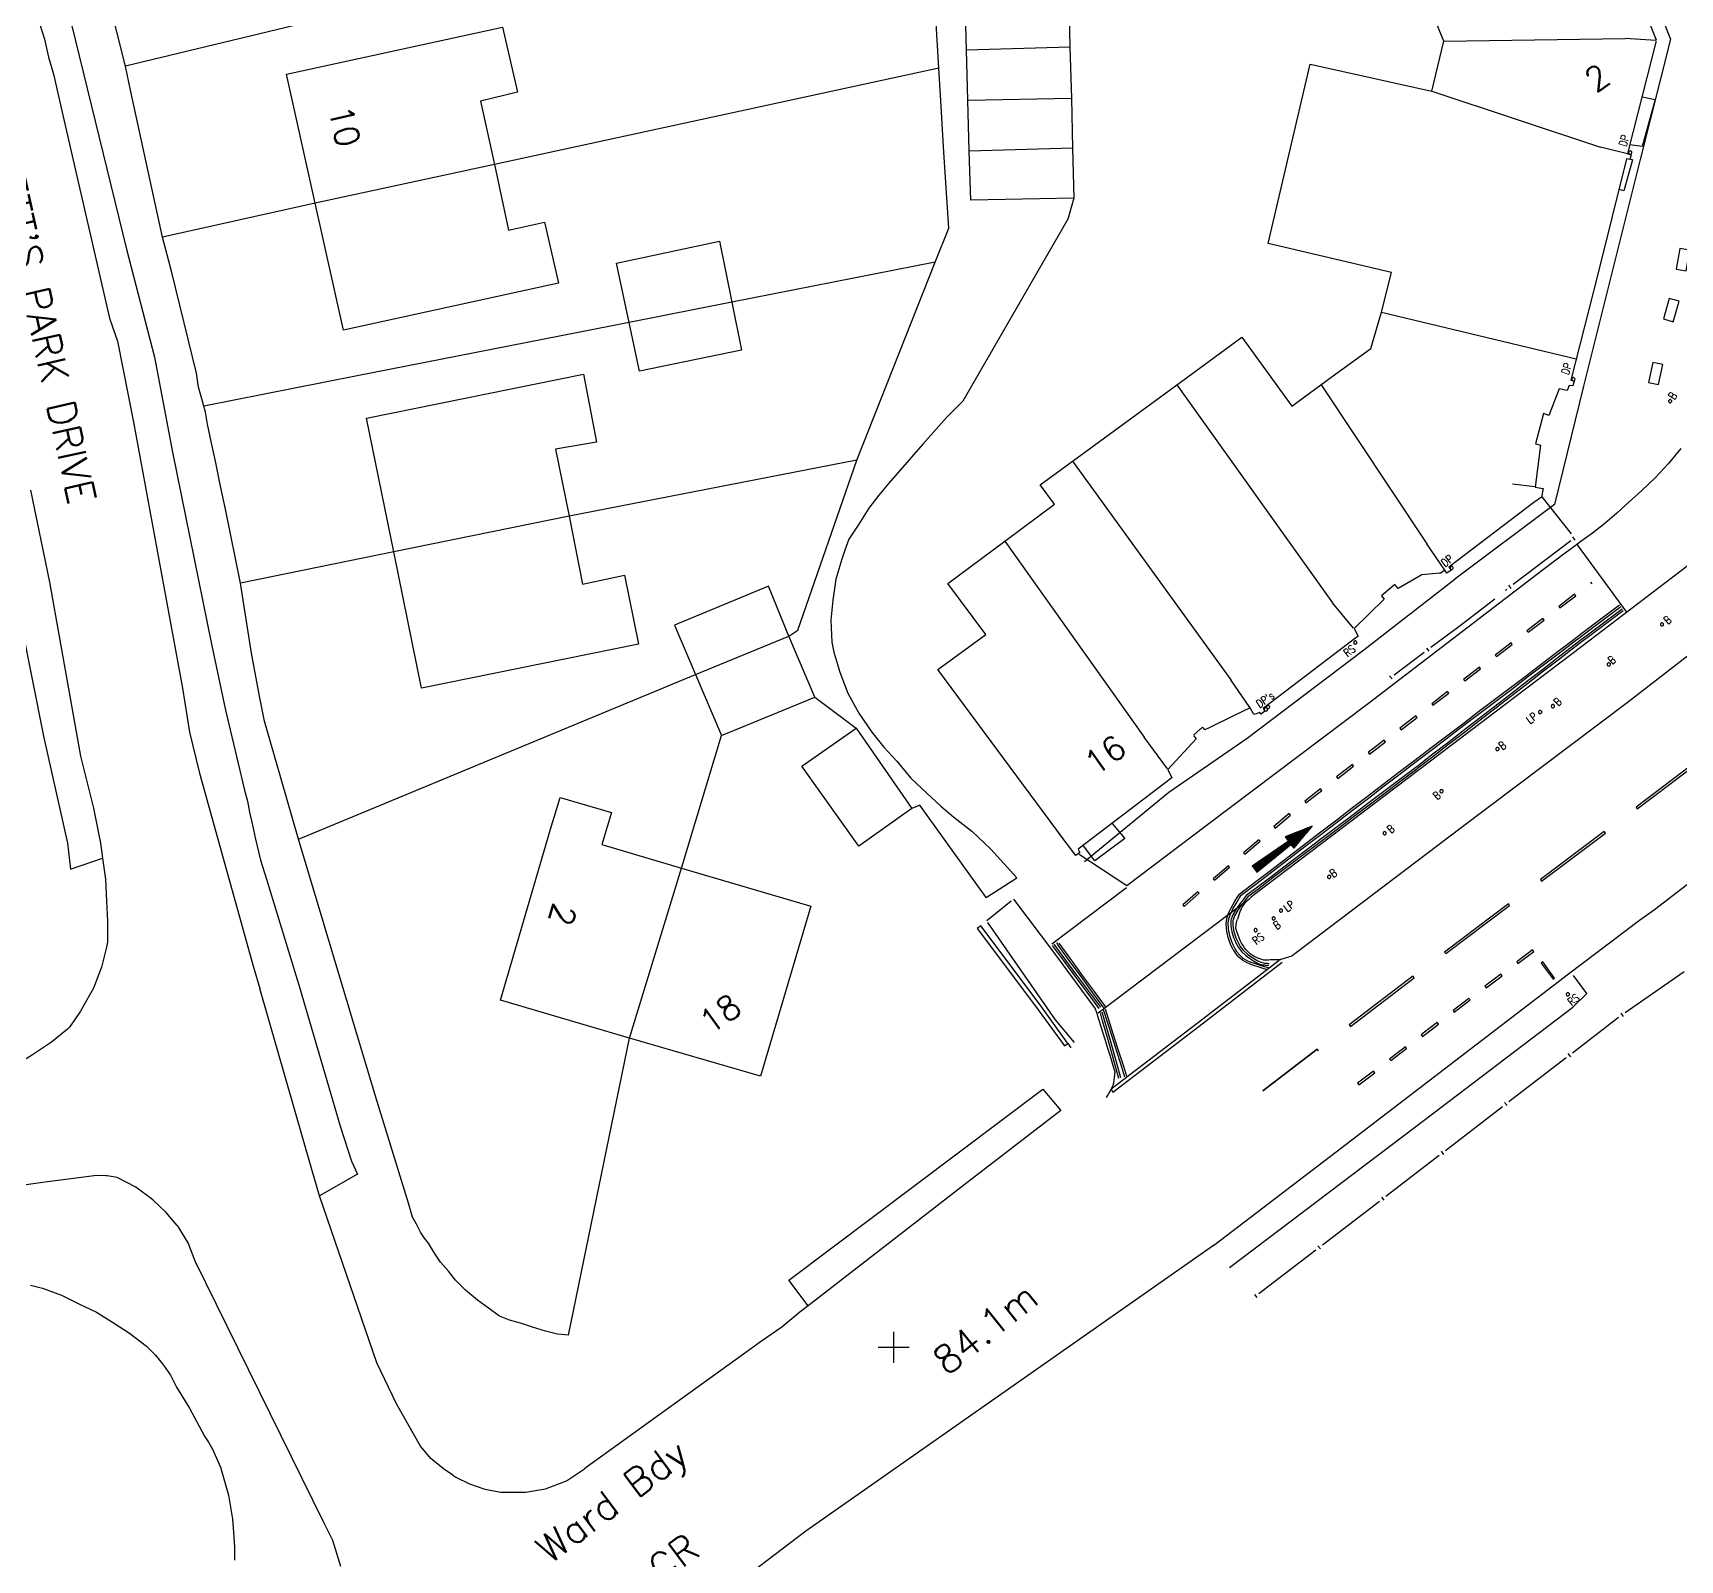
# Model space of a CAD drawing. Extents: x 427500 to 429848, y 434500 to 436505.
# Drawn here: x 427630.3 to 427712.6, y 436380.9 to 436457.3 of the extents above; entities that cross this region are included whole.
import ezdxf

# ---------------------------------------------------------------- set-up
doc = ezdxf.new("R2010")
doc.units = 0
doc.layers.get('0').update_dxf_attribs({"color": 222})
doc.layers.add('LPTIP_Ex_Base', color=8, linetype='Continuous')
doc.styles.add('MtXpl_Romans', font='romans__.ttf')
doc.styles.get("Standard").update_dxf_attribs({"font": 'romans.shx'})

# ---------------------------------------------------------------- blocks, each defined once
blk = doc.blocks.new('FENCE_UP')
at = {"color": 0, "linetype": 'ByBlock', "flags": 128}
blk.add_lwpolyline([(0, 0.5), (0, -0.5)], dxfattribs=at)
blk = doc.blocks.new('CIRCL')
at = {"color": 0, "linetype": 'ByBlock', "flags": 128}
for points in [[(0.5, 0), (0.475, 0.154), (0.404, 0.293), (0.293, 0.404), (0.154, 0.475), (0, 0.5), (-0.154, 0.475), (-0.293, 0.404), (-0.404, 0.293), (-0.475, 0.154), (-0.5, 0), (-0.475, -0.154), (-0.404, -0.293), (-0.293, -0.404), (-0.154, -0.475), (0, -0.5), (0.154, -0.475), (0.293, -0.404), (0.404, -0.293), (0.475, -0.154)], [(0.5, 0), (0.475, -0.154)]]:
    blk.add_lwpolyline(points, dxfattribs=at)
blk = doc.blocks.new('MH_ARROW_3')
at = {"color": 0, "linetype": 'ByBlock', "flags": 128}
for points in [[(-0.112, 0.0705), (-0.5, 0.0027)], [(0.5, 0.0027), (-0.5, 0.0027)], [(-0.5, 0.0027), (-0.112, -0.0705)], [(0.5, 0.0002), (-0.4868, 0.0002)], [(0.5, 0.0052), (-0.4858, 0.0052)], [(0.5, 0.0077), (-0.4715, 0.0077)], [(0.5, 0.0102), (-0.4572, 0.0102)], [(0.5, 0.0127), (-0.4429, 0.0127)], [(0.5, 0.0152), (-0.4286, 0.0152)], [(0.5, 0.0177), (-0.4143, 0.0177)], [(0.5, 0.0202), (-0.4, 0.0202)], [(-0.112, 0.0227), (-0.3857, 0.0227)], [(-0.112, 0.0252), (-0.3714, 0.0252)], [(-0.112, 0.0276), (-0.3571, 0.0276)], [(-0.112, 0.0302), (-0.3428, 0.0302)], [(-0.112, 0.0327), (-0.3285, 0.0327)], [(-0.112, 0.0352), (-0.3142, 0.0352)], [(-0.112, 0.0377), (-0.2999, 0.0377)], [(-0.112, 0.0402), (-0.2857, 0.0402)], [(-0.112, 0.0427), (-0.2714, 0.0427)], [(-0.112, 0.0452), (-0.2571, 0.0452)], [(-0.112, 0.0477), (-0.2428, 0.0477)], [(-0.112, 0.0501), (-0.2285, 0.0501)], [(-0.112, 0.0527), (-0.2142, 0.0527)], [(-0.112, 0.0552), (-0.1999, 0.0552)], [(-0.112, 0.0577), (-0.1856, 0.0577)], [(-0.112, 0.0602), (-0.1713, 0.0602)], [(-0.112, 0.0627), (-0.157, 0.0627)], [(-0.112, 0.0651), (-0.1427, 0.0651)], [(-0.112, 0.0677), (-0.1284, 0.0677)], [(-0.112, 0.0702), (-0.1141, 0.0702)], [(-0.112, 0.0217), (-0.112, 0.0705)], [(0.5, 0.0404), (-0.112, 0.0217)], [(0.5, 0.0227), (-0.08, 0.0227)], [(0.5, 0.0252), (0.0018, 0.0252)], [(0.5, 0.0276), (0.0836, 0.0276)], [(0.5, 0.0302), (0.1655, 0.0302)], [(0.5, 0.0327), (0.2473, 0.0327)], [(0.5, 0.0352), (0.3291, 0.0352)], [(0.5, 0.0377), (0.4109, 0.0377)], [(0.5, 0.0402), (0.4927, 0.0402)], [(0.5, -0.0023), (-0.4735, -0.0023)], [(0.5, -0.0048), (-0.4603, -0.0048)], [(0.5, -0.0073), (-0.447, -0.0073)], [(0.5, -0.0099), (-0.4337, -0.0099)], [(0.5, -0.0124), (-0.4205, -0.0124)], [(0.5, -0.0148), (-0.4072, -0.0148)], [(0.5, -0.0173), (-0.3939, -0.0173)], [(-0.112, -0.0198), (-0.3807, -0.0198)], [(-0.112, -0.0223), (-0.3674, -0.0223)], [(-0.112, -0.0248), (-0.3542, -0.0248)], [(-0.112, -0.0274), (-0.3409, -0.0274)], [(-0.112, -0.0298), (-0.3276, -0.0298)], [(-0.112, -0.0323), (-0.3144, -0.0323)], [(-0.112, -0.0349), (-0.3011, -0.0349)], [(-0.112, -0.0373), (-0.2878, -0.0373)], [(-0.112, -0.0398), (-0.2746, -0.0398)], [(-0.112, -0.0423), (-0.2613, -0.0423)], [(-0.112, -0.0448), (-0.2481, -0.0448)], [(-0.112, -0.0473), (-0.2348, -0.0473)], [(-0.112, -0.0499), (-0.2215, -0.0499)], [(-0.112, -0.0523), (-0.2083, -0.0523)], [(-0.112, -0.0548), (-0.195, -0.0548)], [(-0.112, -0.0573), (-0.1817, -0.0573)], [(-0.112, -0.0598), (-0.1685, -0.0598)], [(-0.112, -0.0623), (-0.1552, -0.0623)], [(-0.112, -0.0648), (-0.142, -0.0648)], [(-0.112, -0.0673), (-0.1287, -0.0673)], [(-0.112, -0.0698), (-0.1154, -0.0698)], [(-0.112, -0.0174), (0.5, -0.0348)], [(-0.112, -0.0705), (-0.112, -0.0174)], [(0.5, -0.0198), (-0.0275, -0.0198)], [(0.5, -0.0223), (0.0605, -0.0223)], [(0.5, -0.0248), (0.1485, -0.0248)], [(0.5, -0.0274), (0.2364, -0.0274)], [(0.5, -0.0298), (0.3244, -0.0298)], [(0.5, -0.0323), (0.4124, -0.0323)]]:
    blk.add_lwpolyline(points, dxfattribs=at)

msp = doc.modelspace()

# ---------------------------------------------------------------- linework, layer by layer
at = {"layer": 'LPTIP_Ex_Base', "color": 251, "true_color": 0x636466}
for p, q in [((427634.9, 436455.6), (427632.75, 436464.2)), ((427655.02, 436460.46), (427634.9, 436455.6)), ((427700.8, 436456.85), (427699.71, 436459.48)), ((427632, 436458.5), (427634.95, 436446.45)), ((427675.5, 436456.36), (427675.36, 436458.86)), ((427676.94, 436456.4), (427676.87, 436458.9)), ((427682.05, 436459.05), (427682.11, 436456.55)), ((427630.5, 436458.05), (427630.85, 436456.95)), ((427642.95, 436455.2), (427653.75, 436457.55)), ((427653.75, 436457.55), (427654.5, 436454.3)), ((427630.85, 436456.95), (427631.05, 436456.05)), ((427700.19, 436454.36), (427700.8, 436456.85)), ((427700.8, 436456.85), (427709.858, 436456.989)), ((427631.05, 436456.05), (427631.3, 436455.2)), ((427675.55, 436455.5), (427675.5, 436456.36)), ((427682.11, 436456.55), (427676.94, 436456.4)), ((427677.01, 436453.9), (427676.94, 436456.4)), ((427682.11, 436456.55), (427682.18, 436454)), ((427631.3, 436455.2), (427631.95, 436452.35)), ((427635.15, 436454.4), (427634.9, 436455.6)), ((427644.39, 436448.75), (427642.95, 436455.2)), ((427675.55, 436455.5), (427653.34, 436450.69)), ((427675.65, 436453.87), (427675.55, 436455.5)), ((427692.02, 436446.743), (427694.114, 436455.697)), ((427694.114, 436455.697), (427700.19, 436454.36)), ((427636.75, 436447.05), (427635.15, 436454.4)), ((427654.5, 436454.3), (427652.65, 436453.85)), ((427700.19, 436454.36), (427708.635, 436451.552)), ((427652.65, 436453.85), (427653.34, 436450.69)), ((427675.81, 436451.31), (427675.65, 436453.87)), ((427677.01, 436453.9), (427682.18, 436454)), ((427677.08, 436451.35), (427677.01, 436453.9)), ((427682.18, 436454), (427682.24, 436451.5)), ((427631.95, 436452.35), (427634.1, 436443)), ((427676.05, 436447.5), (427675.81, 436451.31)), ((427682.24, 436451.5), (427677.08, 436451.35)), ((427677.15, 436448.9), (427677.08, 436451.35)), ((427682.24, 436451.5), (427682.3, 436449)), ((427653.34, 436450.69), (427644.39, 436448.75)), ((427653.34, 436450.69), (427654.05, 436447.4)), ((427644.39, 436448.75), (427636.75, 436447.05)), ((427645.8, 436442.4), (427644.39, 436448.75)), ((427682.3, 436449), (427677.15, 436448.9)), ((427682.3, 436449), (427682, 436447.95)), ((427654.05, 436447.4), (427655.85, 436447.8)), ((427655.85, 436447.8), (427656.55, 436444.75)), ((427682, 436447.95), (427676.75, 436438.85)), ((427637.2, 436445.35), (427636.75, 436447.05)), ((427659.45, 436445.75), (427664.6, 436446.85)), ((427664.6, 436446.85), (427665.21, 436443.8)), ((427675.38, 436445.81), (427676.05, 436447.5)), ((427634.95, 436446.45), (427636.35, 436441.05)), ((427698.174, 436445.287), (427692.02, 436446.743)), ((427638.45, 436440.25), (427637.2, 436445.35)), ((427660.08, 436442.79), (427659.45, 436445.75)), ((427675.38, 436445.81), (427665.21, 436443.8)), ((427671.45, 436435.9), (427675.38, 436445.81)), ((427697.68, 436443.3), (427698.174, 436445.287)), ((427656.55, 436444.75), (427645.8, 436442.4)), ((427665.21, 436443.8), (427660.08, 436442.79)), ((427665.21, 436443.8), (427665.7, 436441.4)), ((427634.1, 436443), (427634.5, 436441.85)), ((427660.08, 436442.79), (427646.4, 436440.1)), ((427660.6, 436440.35), (427660.08, 436442.79)), ((427697.15, 436441.49), (427697.68, 436443.3)), ((427697.68, 436443.3), (427707.411, 436440.978)), ((427634.5, 436441.85), (427635.3, 436437.8)), ((427688, 436440.07), (427690.7, 436442.05)), ((427690.7, 436442.05), (427693.2, 436438.6)), ((427636.35, 436441.05), (427637.25, 436436.3)), ((427665.7, 436441.4), (427660.6, 436440.35)), ((427695.22, 436440.09), (427697.15, 436441.49)), ((427638.55, 436439.55), (427638.45, 436440.25)), ((427646.95, 436438), (427657.8, 436440.2)), ((427657.8, 436440.2), (427658.45, 436436.8)), ((427638.75, 436438.85), (427638.55, 436439.55)), ((427646.4, 436440.1), (427638.82, 436438.61)), ((427685.45, 436438.2), (427688, 436440.07)), ((427687.446, 436439.663), (427695.227, 436428.769)), ((427693.2, 436438.6), (427695.22, 436440.09)), ((427694.66, 436439.677), (427699.943, 436431.727)), ((427638.82, 436438.61), (427638.75, 436438.85)), ((427638.9, 436438.3), (427638.82, 436438.61)), ((427676.75, 436438.85), (427675.95, 436438.05)), ((427635.3, 436437.8), (427637.75, 436424.5)), ((427639, 436437.7), (427638.9, 436438.3)), ((427639.2, 436436.75), (427639, 436437.7)), ((427648.31, 436431.32), (427646.95, 436438)), ((427675.95, 436438.05), (427674.75, 436436.7)), ((427683.152, 436436.517), (427685.45, 436438.2)), ((427637.25, 436436.3), (427639.2, 436426.7)), ((427639.4, 436435.85), (427639.2, 436436.75)), ((427658.45, 436436.8), (427656.4, 436436.45)), ((427656.4, 436436.45), (427657.07, 436433.1)), ((427674.75, 436436.7), (427673.05, 436434.75)), ((427680.626, 436434.667), (427683.152, 436436.517)), ((427639.65, 436434.6), (427639.4, 436435.85)), ((427671.45, 436435.9), (427657.07, 436433.1)), ((427668.5, 436427.4), (427671.45, 436435.9)), ((427682.245, 436435.852), (427682.245, 436435.852)), ((427682.245, 436435.852), (427690.157, 436424.919)), ((427630.15, 436434.4), (427631.1, 436429.8)), ((427639.9, 436433.45), (427639.65, 436434.6)), ((427673.05, 436434.75), (427672.55, 436434.15)), ((427681.331, 436433.704), (427680.626, 436434.667)), ((427628.4, 436434.15), (427630.8, 436422.1)), ((427672.55, 436434.15), (427672.05, 436433.5)), ((427678.859, 436431.862), (427681.331, 436433.704)), ((427640.65, 436429.75), (427639.9, 436433.45)), ((427657.07, 436433.1), (427648.31, 436431.32)), ((427657.07, 436433.1), (427657.75, 436429.7)), ((427672.05, 436433.5), (427671.55, 436432.7)), ((427671.05, 436431.95), (427670.85, 436431.4)), ((427671.55, 436432.7), (427671.05, 436431.95)), ((427648.31, 436431.32), (427640.65, 436429.75)), ((427649.7, 436424.5), (427648.31, 436431.32)), ((427670.85, 436431.4), (427670.7, 436430.95)), ((427675.999, 436429.743), (427678.859, 436431.862)), ((427678.859, 436431.862), (427685.813, 436422.047)), ((427670.7, 436430.95), (427670.4, 436429.95)), ((427631.1, 436429.8), (427632.65, 436421.1)), ((427641.2, 436426.25), (427640.65, 436429.75)), ((427657.75, 436429.7), (427659.85, 436430.15)), ((427659.85, 436430.15), (427660.55, 436426.7)), ((427667.05, 436429.6), (427662.35, 436427.65)), ((427668.05, 436427.1), (427667.05, 436429.6)), ((427670.4, 436429.95), (427670.25, 436428.9)), ((427677.899, 436427.193), (427675.999, 436429.743)), ((427670.25, 436428.9), (427670.15, 436427.9)), ((427670.15, 436427.9), (427670.2, 436426.8)), ((427662.35, 436427.65), (427663.4, 436425.18)), ((427663.4, 436425.18), (427668.05, 436427.1)), ((427668.05, 436427.1), (427668.5, 436427.4)), ((427669.35, 436424.05), (427668.05, 436427.1)), ((427675.499, 436425.443), (427677.899, 436427.193)), ((427639.2, 436426.7), (427639.9, 436423.4)), ((427641.6, 436424.1), (427641.2, 436426.25)), ((427660.55, 436426.7), (427649.7, 436424.5)), ((427670.2, 436426.8), (427670.3, 436426.3)), ((427670.3, 436426.3), (427670.6, 436425.3)), ((427681.779, 436416.963), (427675.499, 436425.443)), ((427643.55, 436416.95), (427663.4, 436425.18)), ((427663.4, 436425.18), (427664.7, 436422.13)), ((427670.6, 436425.3), (427671, 436424.25)), ((427637.75, 436424.5), (427638.1, 436422.3)), ((427641.85, 436422.85), (427641.6, 436424.1)), ((427664.7, 436422.13), (427669.35, 436424.05)), ((427669.35, 436424.05), (427671.43, 436422.5)), ((427671, 436424.25), (427671.55, 436423.25)), ((427639.9, 436423.4), (427640.85, 436419.4)), ((427671.55, 436423.25), (427672.2, 436422.3)), ((427630.8, 436422.1), (427632, 436416.75)), ((427638.1, 436422.3), (427638.6, 436420.25)), ((427643.55, 436416.95), (427641.85, 436422.85)), ((427662.69, 436415.51), (427664.7, 436422.13)), ((427668.7, 436420.6), (427671.43, 436422.5)), ((427671.43, 436422.5), (427674.2, 436418.48)), ((427672.2, 436422.3), (427672.8, 436421.55)), ((427672.8, 436421.55), (427673.45, 436420.85)), ((427632.65, 436421.1), (427633.3, 436418.5)), ((427671.55, 436416.6), (427668.7, 436420.6)), ((427673.45, 436420.85), (427674.15, 436420)), ((427638.6, 436420.25), (427641.3, 436410.55)), ((427674.15, 436420), (427674.95, 436419.25)), ((427640.85, 436419.4), (427641, 436418.85)), ((427641, 436418.85), (427641.1, 436418.3)), ((427656.15, 436417.45), (427656.622, 436419.04)), ((427656.622, 436419.04), (427659.186, 436418.28)), ((427674.95, 436419.25), (427675.65, 436418.6)), ((427633.3, 436418.5), (427633.65, 436416.75)), ((427641.1, 436418.3), (427641.25, 436417.65)), ((427659.186, 436418.28), (427658.714, 436416.689)), ((427674.2, 436418.48), (427671.55, 436416.6)), ((427674.6, 436418.65), (427674.2, 436418.48)), ((427677.93, 436414.03), (427674.6, 436418.65)), ((427675.65, 436418.6), (427676.3, 436418.05)), ((427676.3, 436418.05), (427677.2, 436417.35)), ((427641.25, 436417.65), (427641.4, 436416.95)), ((427653.65, 436408.9), (427656.15, 436417.45)), ((427677.2, 436417.35), (427678.15, 436416.45)), ((427632, 436416.75), (427632.15, 436415.45)), ((427633.65, 436416.75), (427633.75, 436416)), ((427641.4, 436416.95), (427641.65, 436415.9)), ((427647.4, 436404.1), (427643.55, 436416.95)), ((427658.714, 436416.689), (427662.69, 436415.51)), ((427678.15, 436416.45), (427679.45, 436415.02)), ((427632.15, 436415.45), (427633.75, 436416)), ((427633.75, 436416), (427633.9, 436414.95)), ((427641.65, 436415.9), (427641.95, 436414.95)), ((427660.1, 436407.01), (427662.69, 436415.51)), ((427662.69, 436415.51), (427669.15, 436413.6)), ((427633.9, 436414.95), (427633.95, 436413.85)), ((427641.95, 436414.95), (427643.6, 436409.55)), ((427677.93, 436414.03), (427679.45, 436415.02)), ((427633.95, 436413.85), (427634, 436412.85)), ((427669.15, 436413.6), (427666.65, 436405.1)), ((427634, 436412.85), (427634, 436411.8)), ((427633.95, 436411.55), (427633.7, 436410.55)), ((427634, 436411.8), (427633.95, 436411.55)), ((427633.7, 436410.55), (427633.3, 436409.5)), ((427641.3, 436410.55), (427641.61, 436409.48)), ((427633.1, 436409.15), (427632.65, 436408.35)), ((427633.3, 436409.5), (427633.1, 436409.15)), ((427644.22, 436400.44), (427641.61, 436409.48)), ((427643.6, 436409.55), (427645.65, 436402.55)), ((427660.1, 436407.01), (427653.65, 436408.9)), ((427632.65, 436408.35), (427632.37, 436407.94)), ((427632, 436407.45), (427631.2, 436406.8)), ((427632.1, 436407.55), (427632, 436407.45)), ((427632.37, 436407.94), (427632.1, 436407.55)), ((427631.2, 436406.8), (427630.3, 436406.2)), ((427657.05, 436392.15), (427660.1, 436407.01)), ((427666.65, 436405.1), (427660.1, 436407.01)), ((427630.3, 436406.2), (427629.75, 436405.85)), ((427649.05, 436398.75), (427647.4, 436404.1)), ((427668.05, 436394.9), (427680.75, 436404.45)), ((427680.75, 436404.45), (427681.66, 436403.39)), ((427681.66, 436403.39), (427676.8, 436399.65)), ((427645.65, 436402.55), (427646.2, 436400.85)), ((427646.2, 436400.85), (427646.5, 436400.2)), ((427631.01, 436399.83), (427627.52, 436399.33)), ((427632.43, 436400.01), (427631.01, 436399.83)), ((427633.46, 436400.14), (427632.43, 436400.01)), ((427633.92, 436400.13), (427633.46, 436400.14)), ((427633.98, 436400.13), (427633.92, 436400.13)), ((427634.48, 436400.04), (427633.98, 436400.13)), ((427635.41, 436399.56), (427634.48, 436400.04)), ((427644.6, 436399.12), (427644.22, 436400.44)), ((427646.5, 436400.2), (427644.6, 436399.12)), ((427636.26, 436398.92), (427635.41, 436399.56)), ((427647.46, 436390.77), (427644.6, 436399.12)), ((427676.8, 436399.65), (427669.03, 436393.63)), ((427636.93, 436398.29), (427636.26, 436398.92)), ((427637.49, 436397.64), (427636.93, 436398.29)), ((427649.25, 436398.05), (427649.05, 436398.75)), ((427637.53, 436397.59), (427637.49, 436397.64)), ((427638.04, 436396.77), (427637.53, 436397.59)), ((427649.45, 436397.7), (427649.25, 436398.05)), ((427649.65, 436397.3), (427649.45, 436397.7)), ((427638.38, 436395.85), (427638.04, 436396.77)), ((427649.85, 436397), (427649.65, 436397.3)), ((427650.05, 436396.75), (427649.85, 436397)), ((427650.35, 436396.25), (427650.05, 436396.75)), ((427689.281, 436396.645), (427668.9, 436382.35)), ((427689.281, 436396.645), (427689.281, 436396.645)), ((427644.8, 436382.82), (427638.38, 436395.85)), ((427650.65, 436395.8), (427650.35, 436396.25)), ((427651.05, 436395.35), (427650.65, 436395.8)), ((427651.4, 436394.9), (427651.05, 436395.35)), ((427651.9, 436394.4), (427651.4, 436394.9)), ((427669.03, 436393.63), (427668.05, 436394.9)), ((427630.15, 436394.65), (427630.75, 436394.5)), ((427630.75, 436394.5), (427631.7, 436394.15)), ((427631.7, 436394.15), (427632.6, 436393.7)), ((427652.5, 436393.9), (427651.9, 436394.4)), ((427632.6, 436393.7), (427633.45, 436393.3)), ((427633.45, 436393.3), (427634.25, 436392.8)), ((427653.6, 436393.1), (427652.5, 436393.9)), ((427668.6, 436393.3), (427667.7, 436392.55)), ((427669.03, 436393.63), (427668.6, 436393.3)), ((427634.25, 436392.8), (427635.1, 436392.25)), ((427654.1, 436392.9), (427653.6, 436393.1)), ((427654.65, 436392.75), (427654.1, 436392.9)), ((427655.25, 436392.55), (427654.65, 436392.75)), ((427655.9, 436392.35), (427655.25, 436392.55)), ((427667.7, 436392.55), (427666.7, 436391.85)), ((427635.1, 436392.25), (427635.95, 436391.6)), ((427635.95, 436391.6), (427636.4, 436391.15)), ((427656.5, 436392.2), (427655.9, 436392.35)), ((427657.05, 436392.15), (427656.5, 436392.2)), ((427666.7, 436391.85), (427665.8, 436391.2)), ((427636.4, 436391.15), (427636.8, 436390.65)), ((427648.45, 436388.72), (427647.46, 436390.77)), ((427665.8, 436391.2), (427657.92, 436385.54)), ((427636.8, 436390.65), (427637.15, 436390.15)), ((427637.15, 436390.15), (427637.45, 436389.55)), ((427637.45, 436389.55), (427638.1, 436388.5)), ((427638.1, 436388.5), (427638.85, 436387.1)), ((427649.64, 436386.61), (427648.45, 436388.72)), ((427638.85, 436387.1), (427639.05, 436386.8)), ((427639.05, 436386.8), (427639.25, 436386.45)), ((427639.25, 436386.45), (427639.65, 436385.55)), ((427650.16, 436385.99), (427649.64, 436386.61)), ((427650.8, 436385.47), (427650.16, 436385.99)), ((427639.65, 436385.55), (427640.05, 436384.15)), ((427651.27, 436385.15), (427650.8, 436385.47)), ((427651.27, 436385.15), (427651.42, 436385.05)), ((427651.42, 436385.05), (427652.09, 436384.72)), ((427656.95, 436384.88), (427657.84, 436385.48)), ((427657.92, 436385.54), (427657.84, 436385.48)), ((427652.09, 436384.72), (427652.86, 436384.45)), ((427652.86, 436384.45), (427653.66, 436384.31)), ((427653.66, 436384.31), (427654.9, 436384.31)), ((427654.9, 436384.31), (427655.9, 436384.47)), ((427655.9, 436384.47), (427656.95, 436384.88)), ((427640.05, 436384.15), (427640.25, 436382.95)), ((427640.25, 436382.95), (427640.3, 436382.3)), ((427645.27, 436381.89), (427644.8, 436382.82)), ((427640.3, 436382.3), (427640.35, 436381.55)), ((427645.66, 436380.59), (427645.27, 436381.89)), ((427668.9, 436382.35), (427663.34, 436378.13)), ((427640.35, 436381.55), (427640.35, 436380.9))]:
    msp.add_line(p, q, dxfattribs=at)
at = {"layer": 'LPTIP_Ex_Base', "color": 251, "true_color": 0x636466, "flags": 128}
for points in [[(427711.425, 436456.904), (427709.25, 436462.39), (427709.404, 436462.467), (427709.296, 436462.729), (427709.118, 436462.671), (427709.044, 436462.872), (427707.117, 436467.636), (427704.697, 436473.588), (427704.572, 436473.536), (427704.359, 436473.448), (427703.844, 436474.301), (427703.252, 436475.283), (427702.918, 436476.053), (427702.418, 436478.122), (427702.791, 436478.271), (427701.681, 436481.183), (427700.677, 436483.526), (427698.341, 436489.43), (427696.683, 436493.447), (427696.361, 436494.108), (427696.591, 436494.202), (427696.427, 436494.678), (427692.726, 436493.248)], [(427697.135, 436494.257), (427703.259, 436479.06), (427707.894, 436467.654), (427709.817, 436462.801), (427712.134, 436456.949), (427710.61, 436450.934), (427707.776, 436439.608), (427706.337, 436433.686), (427701.346, 436429.953)], [(427711.416, 436456.867), (427710.013, 436451.378), (427709.98, 436451.219), (427710.161, 436451.176), (427710.094, 436450.929), (427709.932, 436450.975), (427708.488, 436445.212), (427707.139, 436439.909), (427707.22, 436439.883), (427707.311, 436439.856), (427707.253, 436439.621), (427707.056, 436439.637), (427706.967, 436439.38), (427706.564, 436439.475), (427706.049, 436438.135), (427705.776, 436438.234), (427705.388, 436436.715), (427705.622, 436436.65), (427705.363, 436434.559), (427705.758, 436434.494), (427705.682, 436434.061), (427705.293, 436433.786), (427701.047, 436430.551), (427701.157, 436430.407), (427700.954, 436430.261), (427700.856, 436430.396), (427700.608, 436430.242), (427700.601, 436430.255), (427699.704, 436430.166), (427698.513, 436429.488), (427698.348, 436429.685), (427697.687, 436429.125), (427697.821, 436428.947), (427696.309, 436427.481), (427696.519, 436427.112), (427696.335, 436426.975), (427691.853, 436423.55), (427691.761, 436423.48), (427691.796, 436423.432), (427691.858, 436423.347), (427691.67, 436423.205), (427691.609, 436423.286), (427691.419, 436423.222), (427691.305, 436423.184), (427691.118, 436423.519), (427690.325, 436423.135), (427689.063, 436422.523), (427688.857, 436422.423), (427688.797, 436422.49), (427688.737, 436422.555), (427688.303, 436422.177)], [(427711.403, 436456.892), (427709.858, 436456.989)], [(427710.718, 436454.07), (427711.367, 436453.94), (427710.72, 436451.586), (427710.097, 436451.669)], [(427709.973, 436451.224), (427708.635, 436451.552)], [(427710.109, 436450.964), (427710.228, 436450.924), (427709.799, 436449.378), (427709.556, 436449.432)], [(427712.641, 436436.493), (427712.014, 436435.715), (427711.359, 436435.016), (427710.698, 436434.384), (427710.052, 436433.804), (427709.443, 436433.262), (427708.838, 436432.744), (427708.222, 436432.26), (427707.644, 436431.83), (427707.156, 436431.475), (427706.805, 436431.215), (427705.437, 436430.173), (427697.026, 436423.74), (427688.924, 436417.621), (427684.955, 436414.62), (427682.565, 436416.181)], [(427705.347, 436434.565), (427704.235, 436434.697)], [(427705.69, 436434.079), (427707.167, 436432.223)], [(427707.459, 436432.105), (427707.459, 436432.105)], [(427700.845, 436430.407), (427699.943, 436431.727)], [(427707.141, 436431.863), (427704.27, 436429.691)], [(427709.943, 436428.312), (427707.476, 436431.668)], [(427713.298, 436430.861), (427707.689, 436426.587), (427699.52, 436420.384), (427691.338, 436414.196), (427691.253, 436414.129), (427691.176, 436414.058), (427691.067, 436413.962), (427690.944, 436413.848), (427690.826, 436413.727), (427690.732, 436413.607), (427690.661, 436413.475), (427690.602, 436413.326), (427690.554, 436413.179), (427690.516, 436413.051), (427690.487, 436412.961)], [(427701.363, 436429.949), (427696.795, 436426.404), (427692.134, 436422.872), (427690.973, 436421.991), (427687.051, 436419.29), (427682.841, 436415.824)], [(427708.133, 436429.806), (427708.193, 436429.727), (427708.193, 436429.727)], [(427692.007, 436410.419), (427691.824, 436410.478), (427691.56, 436410.557), (427691.258, 436410.655), (427691.055, 436410.736), (427690.96, 436410.775), (427690.727, 436410.906), (427690.547, 436411.061), (427690.398, 436411.236), (427690.294, 436411.399), (427690.274, 436411.431), (427690.176, 436411.626), (427690.093, 436411.831), (427690.021, 436412.044), (427689.964, 436412.27), (427689.951, 436412.355), (427689.927, 436412.51), (427689.921, 436412.744), (427689.95, 436412.985), (427690.035, 436413.247), (427690.088, 436413.356), (427690.172, 436413.529), (427690.326, 436413.795), (427690.475, 436414.031), (427690.589, 436414.209), (427690.613, 436414.231), (427691.407, 436414.838), (427692.202, 436415.446), (427692.996, 436416.053), (427693.791, 436416.66), (427694.585, 436417.268), (427695.38, 436417.875), (427696.174, 436418.483), (427696.968, 436419.09), (427697.763, 436419.697), (427698.557, 436420.305), (427699.352, 436420.912), (427700.148, 436421.517), (427700.945, 436422.121), (427701.741, 436422.726), (427702.537, 436423.331), (427703.334, 436423.936), (427704.13, 436424.541), (427704.927, 436425.145), (427705.723, 436425.75), (427706.519, 436426.355), (427707.316, 436426.96), (427707.479, 436427.084), (427708.114, 436427.563), (427708.912, 436428.164), (427709.587, 436428.673), (427709.587, 436428.673)], [(427717.041, 436429.26), (427709.964, 436423.764), (427701.67, 436417.522), (427693.421, 436411.273), (427693.2, 436411.098), (427692.645, 436410.942)], [(427696.289, 436427.507), (427695.227, 436428.769)], [(427700.144, 436426.549), (427701.55, 436427.584), (427703.342, 436428.967)], [(427703.951, 436429.449), (427703.876, 436429.392)], [(427706.541, 436428.595), (427706.602, 436428.515), (427707.398, 436429.121), (427707.337, 436429.201), (427706.541, 436428.595)], [(427692.037, 436410.514), (427691.854, 436410.573), (427691.588, 436410.653), (427691.289, 436410.75), (427691.092, 436410.829), (427691.009, 436410.862), (427690.776, 436410.993), (427690.612, 436411.137), (427690.475, 436411.301), (427690.378, 436411.453), (427690.363, 436411.476), (427690.266, 436411.671), (427690.186, 436411.869), (427690.116, 436412.076), (427690.061, 436412.294), (427690.05, 436412.37), (427690.027, 436412.513), (427690.021, 436412.747), (427690.049, 436412.973), (427690.13, 436413.216), (427690.178, 436413.312), (427690.258, 436413.479), (427690.412, 436413.745), (427690.559, 436413.978), (427690.673, 436414.155), (427690.674, 436414.151), (427691.468, 436414.759), (427692.263, 436415.366), (427693.057, 436415.974), (427693.851, 436416.581), (427694.646, 436417.188), (427695.44, 436417.796), (427696.235, 436418.403), (427697.029, 436419.01), (427697.823, 436419.618), (427698.618, 436420.225), (427699.412, 436420.832), (427700.209, 436421.437), (427701.005, 436422.042), (427701.802, 436422.647), (427702.598, 436423.251), (427703.394, 436423.856), (427704.191, 436424.461), (427704.987, 436425.066), (427705.783, 436425.671), (427706.58, 436426.275), (427707.376, 436426.88), (427707.539, 436427.004), (427708.174, 436427.483), (427708.973, 436428.085), (427709.648, 436428.593), (427709.648, 436428.593)], [(427709.71, 436428.451), (427708.909, 436427.852), (427708.108, 436427.253), (427707.594, 436426.868), (427707.31, 436426.649), (427706.519, 436426.039), (427705.727, 436425.428), (427704.935, 436424.817), (427704.143, 436424.206), (427703.352, 436423.595), (427702.56, 436422.984), (427701.768, 436422.373), (427700.977, 436421.762), (427700.185, 436421.151), (427699.444, 436420.579), (427699.393, 436420.541), (427698.596, 436419.938), (427697.798, 436419.334), (427697.001, 436418.731), (427696.203, 436418.128), (427695.405, 436417.525), (427694.608, 436416.922), (427693.81, 436416.319), (427693.013, 436415.715), (427692.215, 436415.112), (427691.417, 436414.509), (427690.924, 436414.134), (427690.789, 436413.959), (427690.682, 436413.824), (427690.604, 436413.726), (427690.413, 436413.459), (427690.25, 436413.177), (427690.175, 436412.952), (427690.155, 436412.886), (427690.149, 436412.619), (427690.197, 436412.328), (427690.287, 436412.041), (427690.329, 436411.945), (427690.406, 436411.769), (427690.532, 436411.54), (427690.689, 436411.338), (427690.882, 436411.159), (427690.925, 436411.127), (427691.092, 436411.004), (427691.288, 436410.879), (427691.458, 436410.779), (427691.607, 436410.71), (427691.752, 436410.673), (427691.827, 436410.664), (427691.879, 436410.658), (427691.981, 436410.654), (427692.051, 436410.647), (427692.051, 436410.647)], [(427709.77, 436428.371), (427708.969, 436427.772), (427708.168, 436427.173), (427707.654, 436426.789), (427707.371, 436426.57), (427706.58, 436425.959), (427705.788, 436425.348), (427704.996, 436424.737), (427704.205, 436424.127), (427703.413, 436423.516), (427702.621, 436422.905), (427701.83, 436422.294), (427701.038, 436421.683), (427700.246, 436421.072), (427699.504, 436420.499), (427699.454, 436420.461), (427698.656, 436419.858), (427697.859, 436419.255), (427697.061, 436418.652), (427696.263, 436418.048), (427695.466, 436417.445), (427694.668, 436416.842), (427693.871, 436416.239), (427693.073, 436415.636), (427692.275, 436415.032), (427691.478, 436414.429), (427691.003, 436414.072), (427690.868, 436413.898), (427690.761, 436413.762), (427690.685, 436413.667), (427690.494, 436413.401), (427690.337, 436413.127), (427690.27, 436412.92), (427690.255, 436412.884), (427690.249, 436412.617), (427690.296, 436412.345), (427690.383, 436412.071), (427690.42, 436411.985), (427690.493, 436411.817), (427690.62, 436411.588), (427690.768, 436411.399), (427690.95, 436411.233), (427690.985, 436411.207), (427691.146, 436411.089), (427691.341, 436410.964), (427691.509, 436410.865), (427691.649, 436410.801), (427691.776, 436410.77), (427691.838, 436410.763), (427691.89, 436410.758), (427691.985, 436410.754), (427692.061, 436410.746), (427692.061, 436410.746)], [(427704.954, 436427.378), (427705.015, 436427.298), (427705.808, 436427.907), (427705.748, 436427.986), (427704.954, 436427.378)], [(427698.309, 436425.168), (427699.822, 436426.312), (427699.822, 436426.312)], [(427703.367, 436426.16), (427703.428, 436426.081), (427704.222, 436426.69), (427704.161, 436426.769), (427703.367, 436426.16)], [(427701.78, 436424.943), (427701.841, 436424.864), (427702.635, 436425.473), (427702.574, 436425.552), (427701.78, 436424.943)], [(427691.107, 436423.541), (427690.157, 436424.919)], [(427697.989, 436424.927), (427697.989, 436424.927)], [(427700.193, 436423.726), (427700.254, 436423.647), (427701.048, 436424.255), (427700.987, 436424.335), (427700.193, 436423.726)], [(427698.607, 436422.509), (427698.667, 436422.429), (427699.461, 436423.038), (427699.4, 436423.117), (427698.607, 436422.509)], [(427688.281, 436422.138), (427688.426, 436421.978), (427686.994, 436420.432), (427687.194, 436420.023), (427682.517, 436416.459), (427682.599, 436416.293), (427682.4, 436416.142), (427681.522, 436417.303)], [(427686.982, 436420.469), (427685.813, 436422.047)], [(427697.02, 436421.291), (427697.081, 436421.212), (427697.874, 436421.821), (427697.813, 436421.9), (427697.02, 436421.291)], [(427695.433, 436420.074), (427695.494, 436419.995), (427696.287, 436420.603), (427696.226, 436420.683), (427695.433, 436420.074)], [(427713.654, 436420.888), (427713.593, 436420.968), (427710.407, 436418.549), (427710.467, 436418.469), (427713.654, 436420.888)], [(427710.578, 436412.902), (427711.333, 436413.441), (427715.218, 436416.42), (427719.614, 436419.726), (427720.299, 436420.315), (427720.318, 436420.33)], [(427693.846, 436418.857), (427693.907, 436418.778), (427694.7, 436419.386), (427694.639, 436419.465), (427693.846, 436418.857)], [(427692.303, 436417.58), (427692.369, 436417.505), (427693.127, 436418.156), (427693.062, 436418.232), (427692.303, 436417.58)], [(427684.225, 436417.732), (427684.855, 436416.994), (427683.359, 436415.868), (427682.784, 436416.626)], [(427708.872, 436417.263), (427708.812, 436417.343), (427705.622, 436414.93), (427705.682, 436414.85), (427708.872, 436417.263)], [(427690.786, 436416.278), (427690.851, 436416.202), (427691.61, 436416.853), (427691.545, 436416.929), (427690.786, 436416.278)], [(427689.268, 436414.975), (427689.333, 436414.899), (427690.092, 436415.55), (427690.027, 436415.626), (427689.268, 436414.975)], [(427679.169, 436413.856), (427677.947, 436412.878)], [(427679.284, 436413.957), (427681.283, 436411.306), (427683.383, 436408.456)], [(427681.205, 436411.723), (427684.931, 436414.544)], [(427690.886, 436413.816), (427683.522, 436408.26)], [(427687.751, 436413.672), (427687.816, 436413.596), (427688.575, 436414.248), (427688.51, 436414.324), (427687.751, 436413.672)], [(427704.087, 436413.644), (427704.026, 436413.723), (427700.96, 436411.404), (427700.836, 436411.31), (427700.897, 436411.23), (427704.087, 436413.644)], [(427682.344, 436406.791), (427681.39, 436407.916), (427678.007, 436412.781)], [(427689.281, 436396.645), (427695.409, 436401.328), (427707.029, 436410.218), (427710.578, 436412.902)], [(427692.645, 436410.942), (427692.643, 436410.939), (427692.646, 436410.936), (427692.642, 436410.933), (427692.626, 436410.929), (427692.587, 436410.926), (427692.518, 436410.924), (427692.425, 436410.921), (427692.319, 436410.918), (427692.212, 436410.917), (427692.115, 436410.916), (427692.032, 436410.913), (427691.955, 436410.907), (427691.879, 436410.903), (427691.798, 436410.909), (427691.705, 436410.93), (427691.595, 436410.967), (427691.473, 436411.017), (427691.346, 436411.078), (427691.223, 436411.148), (427691.113, 436411.227), (427691.015, 436411.316), (427690.924, 436411.417), (427690.84, 436411.526), (427690.762, 436411.64), (427690.691, 436411.756), (427690.625, 436411.881), (427690.565, 436412.018), (427690.512, 436412.154), (427690.467, 436412.28), (427690.434, 436412.382), (427690.413, 436412.454), (427690.403, 436412.504), (427690.402, 436412.542), (427690.406, 436412.58), (427690.412, 436412.629), (427690.422, 436412.695), (427690.439, 436412.771), (427690.458, 436412.848), (427690.475, 436412.915), (427690.487, 436412.961)], [(427683.566, 436408.495), (427682.97, 436409.299), (427682.375, 436410.102), (427681.78, 436410.906), (427681.234, 436411.643), (427681.234, 436411.643)], [(427683.646, 436408.555), (427683.051, 436409.358), (427682.455, 436410.162), (427681.86, 436410.965), (427681.314, 436411.702), (427681.314, 436411.702)], [(427681.466, 436411.697), (427682.056, 436410.89), (427682.647, 436410.083), (427683.237, 436409.276), (427683.785, 436408.526), (427683.785, 436408.526)], [(427681.546, 436411.756), (427682.137, 436410.949), (427682.727, 436410.142), (427683.318, 436409.335), (427683.866, 436408.586), (427683.866, 436408.586)], [(427705.297, 436411.341), (427705.236, 436411.42), (427704.441, 436410.814), (427704.502, 436410.734), (427705.297, 436411.341)], [(427692.568, 436410.896), (427688.466, 436407.731), (427684.172, 436404.45), (427684.246, 436404.309)], [(427684.246, 436404.309), (427688.563, 436407.605), (427692.71, 436410.805)], [(427706.258, 436409.953), (427706.338, 436410.013), (427705.746, 436410.818), (427705.665, 436410.759), (427706.258, 436409.953)], [(427690.079, 436395.534), (427699.406, 436402.591), (427707.242, 436408.559), (427707.94, 436409.244), (427707.285, 436410.146)], [(427699.307, 436410.018), (427699.246, 436410.097), (427696.065, 436407.672), (427696.126, 436407.592), (427699.307, 436410.018)], [(427703.707, 436410.128), (427703.646, 436410.207), (427702.851, 436409.601), (427702.912, 436409.521), (427703.707, 436410.128)], [(427709.861, 436408.282), (427712.814, 436410.341)], [(427702.117, 436408.914), (427702.056, 436408.994), (427701.261, 436408.387), (427701.322, 436408.308), (427702.117, 436408.914)], [(427683.934, 436404.038), (427683.982, 436404.122), (427684.052, 436404.241), (427684.132, 436404.38), (427684.206, 436404.523), (427684.262, 436404.655), (427684.299, 436404.779), (427684.325, 436404.907), (427684.342, 436405.031), (427684.353, 436405.147), (427684.357, 436405.248), (427684.362, 436405.302), (427684.367, 436405.313), (427684.362, 436405.329), (427684.337, 436405.398), (427684.285, 436405.569), (427684.214, 436405.808), (427684.131, 436406.084), (427684.021, 436406.445), (427683.868, 436406.94), (427683.656, 436407.617), (427683.499, 436408.111), (427683.48, 436408.182), (427683.383, 436408.456)], [(427684.561, 436404.992), (427684.288, 436405.954), (427684.016, 436406.916), (427683.743, 436407.878), (427683.63, 436408.278), (427683.63, 436408.278)], [(427684.657, 436405.019), (427684.385, 436405.982), (427684.112, 436406.944), (427683.839, 436407.906), (427683.726, 436408.306), (427683.726, 436408.306)], [(427683.777, 436408.434), (427684.08, 436407.48), (427684.383, 436406.527), (427684.686, 436405.574), (427684.844, 436405.076), (427684.844, 436405.076)], [(427683.873, 436408.464), (427684.176, 436407.511), (427684.478, 436406.558), (427684.781, 436405.605), (427684.939, 436405.107), (427684.939, 436405.107)], [(427707.223, 436406.275), (427709.533, 436408.053), (427709.533, 436408.053)], [(427700.527, 436407.701), (427700.466, 436407.781), (427699.773, 436407.252), (427699.671, 436407.174), (427699.732, 436407.094), (427700.527, 436407.701)], [(427682.007, 436406.749), (427682.153, 436406.522)], [(427694.536, 436406.379), (427694.475, 436406.459), (427691.745, 436404.377), (427694.475, 436406.459)], [(427698.937, 436406.488), (427698.876, 436406.567), (427698.081, 436405.961), (427698.142, 436405.881), (427698.937, 436406.488)], [(427704.053, 436403.834), (427706.906, 436406.031)], [(427697.347, 436405.275), (427697.286, 436405.354), (427696.491, 436404.747), (427696.552, 436404.668), (427697.347, 436405.275)], [(427700.884, 436401.394), (427703.736, 436403.59)], [(427697.9, 436399.106), (427700.567, 436401.15), (427700.567, 436401.15)], [(427694.725, 436396.673), (427697.583, 436398.863)], [(427691.551, 436394.239), (427694.408, 436396.429)], [(427691.233, 436393.996), (427691.233, 436393.996)]]:
    msp.add_lwpolyline(points, dxfattribs=at)
for points in [[(427712.413, 436445.46), (427712.909, 436445.369), (427713.097, 436446.398), (427712.6, 436446.489)], [(427711.774, 436442.963), (427712.266, 436442.822), (427712.559, 436443.847), (427712.066, 436443.987)], [(427711.022, 436439.79), (427711.523, 436439.68), (427711.742, 436440.68), (427711.242, 436440.79)], [(427677.473, 436412.483), (427680.387, 436408.603), (427681.829, 436406.616), (427682.008, 436406.745), (427680.564, 436408.733), (427677.649, 436412.615)]]:
    msp.add_lwpolyline(points, close=True, dxfattribs=at)
at = {"layer": 'LPTIP_Ex_Base', "color": 251, "true_color": 0x636466}
for points in [[(427673.3, 436390.775), (427673.3, 436392.325)], [(427672.525, 436391.55), (427674.075, 436391.55)]]:
    msp.add_lwpolyline(points, dxfattribs=at)
msp.add_point((427681.475, 436411.748), dxfattribs=at)

# ---------------------------------------------------------------- block references
for name, p, xscale, yscale, zscale, rotation in [('CIRCL', (427710.114, 436451.283), 0.16, 0.16, 0.16, 255.932049), ('CIRCL', (427707.275, 436439.953), 0.16, 0.16, 0.16, 237.1906359999999), ('CIRCL', (427712.11, 436438.853), 0.16, 0.16, 0.16, 242.2893649999999), ('FENCE_UP', (427707.3, 436431.984), 0.2, 0.2, 0.2, 217.122478), ('CIRCL', (427701.19, 436430.515), 0.16, 0.16, 0.16, 217.145864), ('FENCE_UP', (427704.111, 436429.57), 0.2, 0.2, 0.2, 217.122478), ('CIRCL', (427711.705, 436427.695), 0.16, 0.16, 0.16, 37.79598999999999), ('CIRCL', (427696.371, 436426.787), 0.16, 0.16, 0.16, 301.132659), ('FENCE_UP', (427699.983, 436426.43), 0.2, 0.2, 0.2, 36.35612099999999), ('CIRCL', (427709.044, 436425.693), 0.16, 0.16, 0.16, 36.959005), ('FENCE_UP', (427698.149, 436425.047), 0.2, 0.2, 0.2, 37.09055599999999), ('CIRCL', (427706.25, 436423.604), 0.16, 0.16, 0.16, 36.79026900000001), ('CIRCL', (427691.901, 436423.44), 0.16, 0.16, 0.16, 338.138607), ('CIRCL', (427692.015, 436423.564), 0.16, 0.16, 0.16, 227.1905739999999), ('CIRCL', (427705.614, 436423.309), 0.16, 0.16, 0.16, 38.96086999999999), ('CIRCL', (427703.479, 436421.46), 0.16, 0.16, 0.16, 37.711617), ('CIRCL', (427700.68, 436419.352), 0.16, 0.16, 0.16, 36.999843), ('MH_ARROW_3', (427692.763, 436416.541), 3.600749, 5, 3.600749, 216.863404), ('CIRCL', (427697.839, 436417.253), 0.16, 0.16, 0.16, 36.449183), ('CIRCL', (427695.064, 436415.068), 0.16, 0.16, 0.16, 38.22145500000001), ('CIRCL', (427692.292, 436412.99), 0.16, 0.16, 0.16, 36.845675), ('CIRCL', (427692.659, 436413.385), 0.16, 0.16, 0.16, 37.453983), ('CIRCL', (427691.392, 436412.406), 0.16, 0.16, 0.16, 38.072136), ('CIRCL', (427706.996, 436409.197), 0.16, 0.16, 0.16, 349.2597220000001), ('FENCE_UP', (427709.697, 436408.168), 0.2, 0.2, 0.2, 34.879915), ('FENCE_UP', (427707.064, 436406.153), 0.2, 0.2, 0.2, 37.59403699999999), ('FENCE_UP', (427703.895, 436403.712), 0.2, 0.2, 0.2, 37.59403699999999), ('FENCE_UP', (427700.725, 436401.272), 0.2, 0.2, 0.2, 37.59403699999999), ('FENCE_UP', (427697.741, 436398.984), 0.2, 0.2, 0.2, 37.470371), ('FENCE_UP', (427694.567, 436396.551), 0.2, 0.2, 0.2, 37.470371), ('FENCE_UP', (427691.392, 436394.117), 0.2, 0.2, 0.2, 37.470371)]:
    msp.add_blockref(name, p, dxfattribs=dict(at, xscale=xscale, yscale=yscale, zscale=zscale, rotation=rotation))

# ---------------------------------------------------------------- texts
at = {"layer": 'LPTIP_Ex_Base', "color": 251, "true_color": 0x636466, "style": 'MtXpl_Romans'}
for s, height, rotation, p in [('2', 1.2, 35.1, (427708.383, 436454.235)), ("BECKETT'S PARK DRIVE", 1.4, 282.5, (427627.362, 436454.879)), ('10', 1.2, 283.1, (427645.029, 436453.464)), ('16', 1.2, 36, (427683.387, 436420.078)), ('2', 1.2, 253.7, (427656.319, 436413.837)), ('18', 1.2, 35.6, (427664.132, 436407.135)), ('84.1m', 1.4, 38.6, (427675.969, 436390.082)), ('Ward Bdy', 1.4, 36.9, (427656.106, 436380.67)), ('CR', 1.4, 36.8, (427661.7, 436379.702))]:
    msp.add_text(s, height=height, rotation=rotation, dxfattribs=at).set_placement(p)
at = {"layer": 'LPTIP_Ex_Base', "color": 251, "true_color": 0x636466, "width": 0.8}
for s, rotation, p in [('DP', 73.30084, (427709.918, 436451.545)), ('DP', 71.93945, (427707.035, 436440.137)), ('B', 58.62694, (427712.332, 436438.895)), ('DP', 38.13639, (427700.861, 436430.543)), ('B', 41.00917, (427712.001, 436427.666)), ('RS', 37.9374, (427695.982, 436426.041)), ('B', 41.72944, (427709.22, 436425.663)), ("DP's", 34.66945, (427691.593, 436423.496)), ('B', 43.66778, (427706.523, 436423.582)), ('LP', 38.29028, (427705.111, 436422.691)), ('B', 39.4725, (427703.736, 436421.393)), ('B', 42.23611, (427700.47, 436418.893)), ('B', 40.60139, (427698.168, 436417.219)), ('B', 34.38028, (427695.268, 436415.012)), ('LP', 37.74667, (427692.978, 436413.291)), ('RS', 37.56861, (427691.426, 436411.652)), ('B', 34.99194, (427692.453, 436412.411)), ('RS', 38.21111, (427707.181, 436408.598))]:
    msp.add_text(s, height=0.4, rotation=rotation, dxfattribs=at).set_placement(p)

doc.saveas('drawing.dxf')
